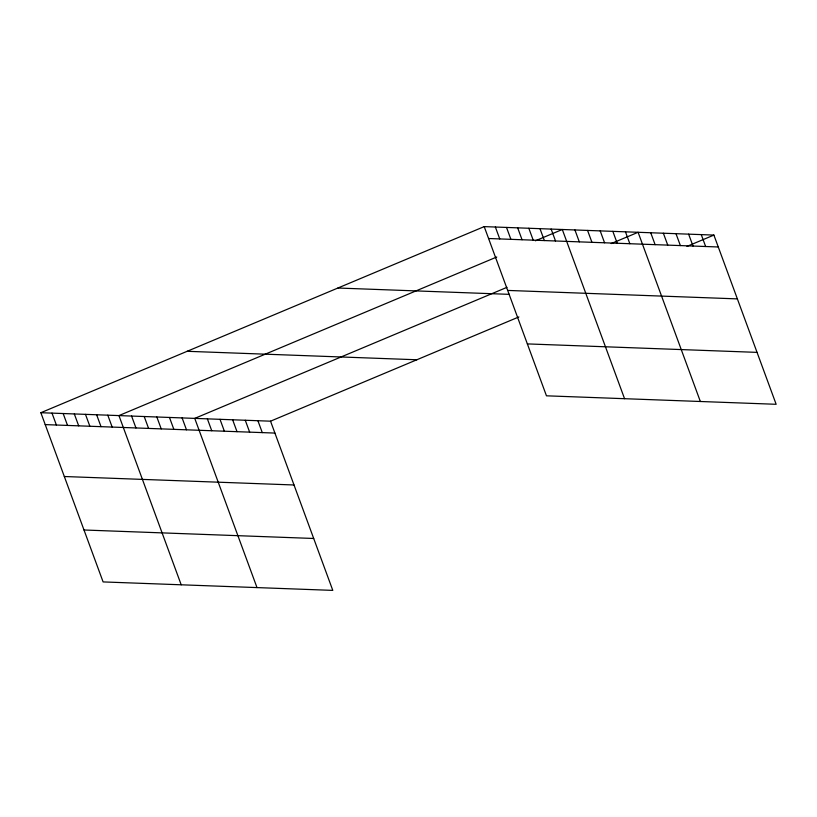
<?xml version="1.0" encoding="UTF-8"?>
<svg xmlns="http://www.w3.org/2000/svg" width="817" height="817" viewBox="0 0 817 817"><rect width="100%" height="100%" fill="white"/><g stroke="black" fill="none" stroke-linecap="round" stroke-linejoin="round"><path stroke-width="1.23" d="M40.85 412.708L270.539 421.184L332.795 590.385L103.105 581.918L40.85 412.708L484.205 226.615L713.895 235.082L776.15 404.292L546.461 395.816L484.205 226.615M496.756 257.008L118.945 415.587L181.2 584.798M535.38 240.801L562.3 229.495L624.556 398.696M507.01 287.318L194.742 418.386L256.998 587.586M611.177 243.589L638.097 232.294L700.353 401.494M270.539 421.184L518.887 316.935M686.974 246.387L713.895 235.082M488.586 238.513L718.276 246.979M507.684 290.423L737.373 298.889M337.901 288.023L509.481 294.355M527.363 343.906L757.053 352.372M187.154 351.3L416.844 359.766M45.221 424.605L274.91 433.071M64.329 476.515L294.018 484.981M84.008 529.998L313.697 538.474M701.262 234.622L705.643 246.509M688.629 234.152L693.01 246.05M675.996 233.693L680.377 245.58M663.363 233.223L667.744 245.11M650.73 232.753L655.111 244.651M625.465 231.824L629.846 243.721M612.832 231.354L617.213 243.252M600.199 230.894L604.57 242.782M587.566 230.425L591.937 242.322M574.933 229.965L579.304 241.852M551.148 229.087L555.519 240.974M539.986 228.678L544.367 240.566M528.834 228.26L533.205 240.157M517.672 227.851L522.053 239.738M506.52 227.443L510.891 239.33M495.368 227.024L499.738 238.921M257.906 420.714L262.277 432.612M245.274 420.255L249.645 432.142M232.641 419.785L237.012 431.672M220.008 419.315L224.379 431.213M207.375 418.855L211.746 430.743M182.109 417.916L186.48 429.813M169.476 417.456L173.847 429.344M156.844 416.987L161.215 428.884M144.211 416.527L148.582 428.414M131.578 416.057L135.949 427.955M107.793 415.179L112.164 427.077M96.631 414.77L101.012 426.658M85.479 414.362L89.85 426.249M74.316 413.943L78.698 425.841M63.164 413.535L67.535 425.422M52.002 413.126L56.383 425.014"/></g></svg>
